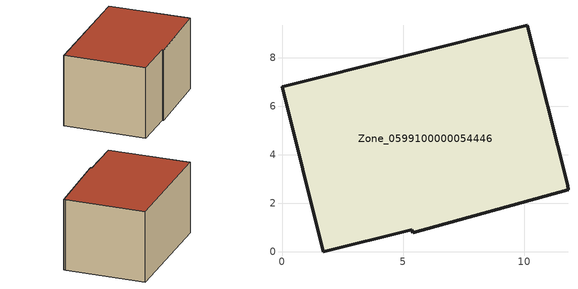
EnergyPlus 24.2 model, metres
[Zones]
Zone_0599100000054446
 floor ground (C_G): 11.78,2.75 11.8,2.57 5.39,0.78 5.36,0.91 1.7,0 0,6.81 10.12,9.35 z0
 wall outside (C_F): 10.12,9.35 0,6.81 1.7,0 5.36,0.91 5.39,0.78 11.8,2.57 11.78,2.75 10.12,9.35 z0:6.19
 roof outside (C_R): 11.78,2.75 10.12,9.35 0,6.81 1.7,0 5.36,0.91 5.39,0.78 11.8,2.57 z6.19
[BUILDING]
Pand.0599100000054446: North Axis=0; Terrain=City; Loads Convergence Tolerance Value=0.04; Temperature Convergence Tolerance Value=0.4; Solar Distribution=FullExterior; Maximum Number of Warmup Days=25; Minimum Number of Warmup Days=1
[Site:Location]
Rotterdam.The.Hague.AP_ZH_NLD Design_Conditions: Latitude=51.96; Longitude=4.45; Time Zone=1; Elevation=-4.5
[SITE:GROUNDTEMPERATURE:BUILDINGSURFACE]
18, 18, 18, 18, 18, 18, 18, 18, 18, 18, 18, 18
[MATERIAL] Thermal Absorptance=0.9; Solar Absorptance=0.7; Visible Absorptance=0.7
Name | Roughness | Thickness | Conductivity | Density | Specific Heat
G.TC.1965-1974 | MediumSmooth | 0.15 | 0.882353 | 540 | 1210
F.TC.1965-1974 | Rough | 0.3 | 0.697674 | 1920 | 840
R.TC.1965-1974 | MediumRough | 0.2 | 0.232558 | 1500 | 1000
[CONSTRUCTION]
C_G: G.TC.1965-1974
C_F: F.TC.1965-1974
C_R: R.TC.1965-1974
[ZONE]
Zone_0599100000054446: Type=1; Multiplier=1; Ceiling Height=Autocalculate; Volume=Autocalculate; Floor Area=autocalculate; Part of Total Floor Area=Yes
[ZONEINFILTRATION:DESIGNFLOWRATE]
Infil_Zone_0599100000054446: Zone or ZoneList or Space or SpaceList=Zone_0599100000054446; Schedule=AlwaysOn; Design Flow Rate Calculation Method=Flow/Area; Flow Rate per Floor Area=0.003; Constant Term Coefficient=1; Temperature Term Coefficient=0; Velocity Term Coefficient=0; Velocity Squared Term Coefficient=0
[HVACTEMPLATE:ZONE:IDEALLOADSAIRSYSTEM]
Zone_0599100000054446: Maximum Heating Supply Air Temperature=50; Minimum Cooling Supply Air Temperature=13; Maximum Heating Supply Air Humidity Ratio=0.0156; Minimum Cooling Supply Air Humidity Ratio=0.0077; Heating Limit=NoLimit; Cooling Limit=NoLimit; Dehumidification Control Type=ConstantSensibleHeatRatio; Cooling Sensible Heat Ratio=0.7; Dehumidification Setpoint=60; Humidification Control Type=None; Humidification Setpoint=30; Outdoor Air Method=None; Outdoor Air Flow Rate per Person=0.00944; Outdoor Air Flow Rate per Zone Floor Area=0; Outdoor Air Flow Rate per Zone=0; Demand Controlled Ventilation Type=None; Outdoor Air Economizer Type=NoEconomizer; Heat Recovery Type=None; Sensible Heat Recovery Effectiveness=0.7; Latent Heat Recovery Effectiveness=0.65
[ZONECONTROL:THERMOSTAT]
ThermostatControl_Zone_0599100000054446: Zone or ZoneList=Zone_0599100000054446; Control Type Schedule=DualSetpointControlType; Control 1=Thermostat_Zone_0599100000054446; Temperature Difference Between Cutout And Setpoint=0
[THERMOSTATSETPOINT:DUALSETPOINT]
Thermostat_Zone_0599100000054446: Heating Setpoint Temperature Schedule=HeatingSetpoint_Zone_0599100000054446; Cooling Setpoint Temperature Schedule=CoolingSetpoint_Zone_0599100000054446
[SCHEDULE:COMPACT]
HeatingSetpoint_Zone_0599100000054446: Through: 12/31, For: AllDays, Until: 24:00, 21
CoolingSetpoint_Zone_0599100000054446: Through: 12/31, For: AllDays, Until: 24:00, 24
DualSetpointControlType: Through: 12/31, For: AllDays, Until: 24:00, 4
AlwaysOn: Through: 12/31, For: AllDays, Until: 24:00, 1
